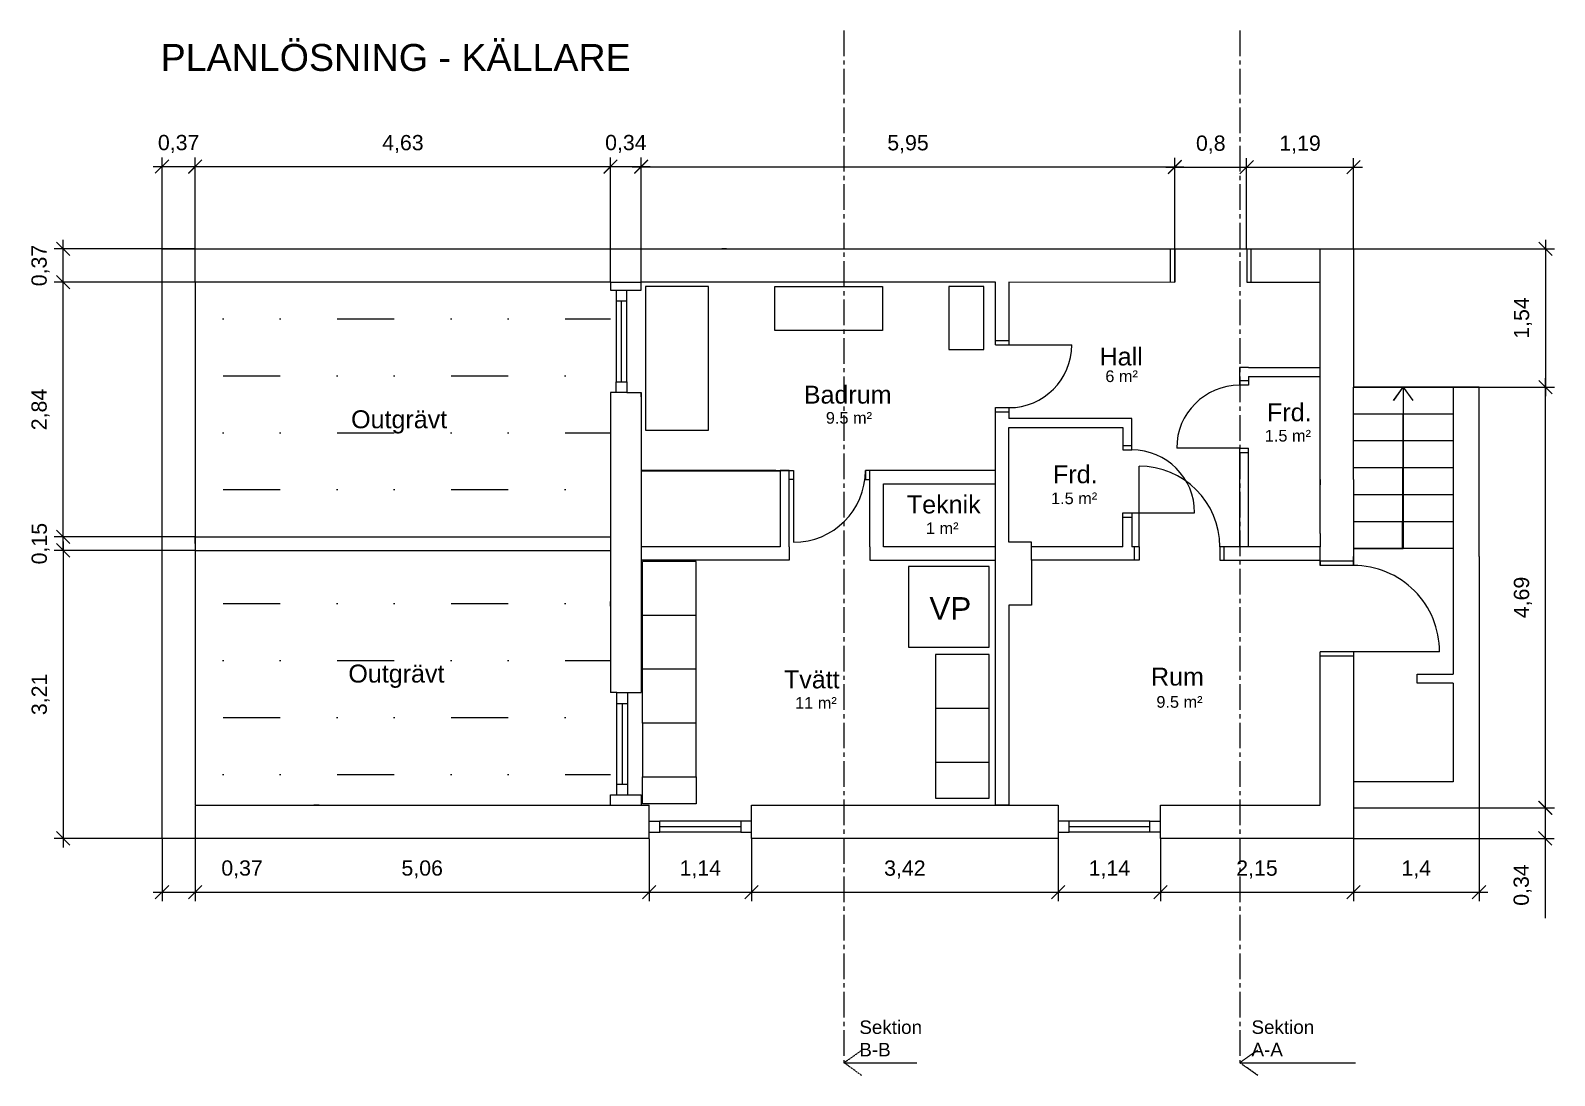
# Model space of a CAD drawing. Header units: millimetres. Extents: x -50011 to 90899, y -58634 to 31880.
# Drawn here: x 5472 to 22460, y -29446 to -17798 of the extents above; entities that cross this region are included whole.
import ezdxf

# ---------------------------------------------------------------- set-up
doc = ezdxf.new("R2010")
doc.units = ezdxf.units.MM
for name, pattern in [('ACAD_ISO02W100', [15, 12, -3]), ('CENTER2', [28.575, 19.05, -3.175, 3.175, -3.175]), ('PHANTOM2', [31.75, 15.875, -3.175, 3.175, -3.175, 3.175, -3.175])]:
    doc.linetypes.add(name, pattern=pattern)
doc.layers.get('0').update_dxf_attribs({"color": 1})
for name, color, linetype in [('Angivelser', 7, 'Continuous'), ('Grundritningar', 1, 'Continuous'), ('Mått', 4, 'Continuous'), ('Rumsangivelser', 7, 'Continuous'), ('Sektionsangivelser', 4, 'PHANTOM2')]:
    doc.layers.add(name, color=color, linetype=linetype)
doc.styles.get("Standard").update_dxf_attribs({"font": 'Arial.ttf', "height": 170})
doc.dimstyles.new('Egen dimension', dxfattribs={"dimscale": 10, "dimtxt": 2.5, "dimasz": 15, "dimexe": 10, "dimexo": 0.625, "dimgap": 15, "dimtad": 1, "dimlfac": 0.001, "dimtxsty": 'Standard', "dimblk": 'OBLIQUE', "dimblk1": 'OBLIQUE', "dimblk2": 'OBLIQUE', "dimcen": 20, "dimdle": 10, "dimadec": 0, "dimazin": 0, "dimtfac": 1, "dimtmove": 0, "dimatfit": 3, "dimldrblk": 'OPEN90', "dimfxl": 1, "dimarcsym": 0})
doc.dimstyles.new('ISO-25', dxfattribs={"dimscale": 10, "dimtxt": 2.5, "dimasz": 15, "dimexe": 10, "dimexo": 0.625, "dimgap": 15, "dimtad": 1, "dimlfac": 0.001, "dimtxsty": 'Standard', "dimblk": 'OBLIQUE', "dimblk1": 'OBLIQUE', "dimblk2": 'OBLIQUE', "dimcen": 20, "dimdle": 10, "dimadec": 0, "dimazin": 0, "dimtfac": 1, "dimtmove": 0, "dimatfit": 3, "dimldrblk": 'OPEN90', "dimfxl": 1, "dimarcsym": 0})

# ---------------------------------------------------------------- blocks, each defined once
blk = doc.blocks.new('_Oblique')
at = {"color": 0, "linetype": 'ByBlock', "lineweight": -2}
blk.add_line((-0.5, -0.5), (0.5, 0.5), dxfattribs=at)
blk = doc.blocks.new('*D8')
at = {"layer": 'Defpoints', "color": 0, "transparency": 16777216}
for p in [(7308, -23593), (5837, -26803), (6938, -26803)]:
    blk.add_point(p, dxfattribs=at)
at = {"layer": 'Mått', "color": 0, "lineweight": -2, "transparency": 16777216}
for p, q in [((7302, -23593), (5737, -23593)), ((5837, -23493), (5837, -26903)), ((6932, -26803), (5737, -26803))]:
    blk.add_line(p, q, dxfattribs=at)
at = {"layer": 'Mått', "color": 0, "lineweight": -2, "transparency": 16777216, "xscale": 150, "yscale": 150, "zscale": 150}
for p, rotation in [((5837, -23593), 90), ((5837, -26803), 270)]:
    blk.add_blockref('_Oblique', p, dxfattribs=dict(at, rotation=rotation))
at = {"layer": 'Mått', "color": 0, "transparency": 16777216, "insert": (5585, -25198), "char_height": 170, "attachment_point": 5, "rotation": 90}
blk.add_mtext('3,21', dxfattribs=at)
blk = doc.blocks.new('_Open90')
at = {"color": 0, "linetype": 'ByBlock', "lineweight": -2}
for p, q in [((0, 0), (-1, 0)), ((-0.5, 0.5), (0, 0)), ((0, 0), (-0.5, -0.5))]:
    blk.add_line(p, q, dxfattribs=at)
blk = doc.blocks.new('*D11')
at = {"layer": 'Defpoints', "color": 0, "transparency": 16777216}
for p in [(7308, -26433), (6938, -26803), (7308, -27402)]:
    blk.add_point(p, dxfattribs=at)
at = {"layer": 'Mått', "color": 0, "lineweight": -2, "transparency": 16777216}
for p, q in [((7308, -26439), (7308, -27502)), ((6938, -26809), (6938, -27502)), ((6838, -27402), (7308, -27402)), ((7308, -27402), (8201, -27402))]:
    blk.add_line(p, q, dxfattribs=at)
at = {"layer": 'Mått', "color": 0, "lineweight": -2, "transparency": 16777216, "xscale": 150, "yscale": 150, "zscale": 150, "rotation": 180}
blk.add_blockref('_Oblique', (6938, -27402), dxfattribs=at)
at = {"layer": 'Mått', "color": 0, "lineweight": -2, "transparency": 16777216, "xscale": 150, "yscale": 150, "zscale": 150}
blk.add_blockref('_Oblique', (7308, -27402), dxfattribs=at)
at = {"layer": 'Mått', "color": 0, "transparency": 16777216, "insert": (7830, -27149), "char_height": 170, "attachment_point": 5}
blk.add_mtext('0,37', dxfattribs=at)
blk = doc.blocks.new('*D12')
at = {"layer": 'Defpoints', "color": 0, "transparency": 16777216}
for p in [(7308, -26803), (12368, -26803), (12368, -27402)]:
    blk.add_point(p, dxfattribs=at)
at = {"layer": 'Mått', "color": 0, "lineweight": -2, "transparency": 16777216}
for p, q in [((7308, -26809), (7308, -27502)), ((12368, -26809), (12368, -27502)), ((7208, -27402), (12468, -27402))]:
    blk.add_line(p, q, dxfattribs=at)
at = {"layer": 'Mått', "color": 0, "lineweight": -2, "transparency": 16777216, "xscale": 150, "yscale": 150, "zscale": 150, "rotation": 180}
blk.add_blockref('_Oblique', (7308, -27402), dxfattribs=at)
at = {"layer": 'Mått', "color": 0, "lineweight": -2, "transparency": 16777216, "xscale": 150, "yscale": 150, "zscale": 150}
blk.add_blockref('_Oblique', (12368, -27402), dxfattribs=at)
at = {"layer": 'Mått', "color": 0, "transparency": 16777216, "insert": (9838, -27149), "char_height": 170, "attachment_point": 5}
blk.add_mtext('5,06', dxfattribs=at)
blk = doc.blocks.new('*D13')
at = {"layer": 'Defpoints', "color": 0, "transparency": 16777216}
for p in [(12368, -26803), (13508, -26803), (13508, -27402)]:
    blk.add_point(p, dxfattribs=at)
at = {"layer": 'Mått', "color": 0, "lineweight": -2, "transparency": 16777216}
for p, q in [((12368, -26809), (12368, -27502)), ((13508, -26809), (13508, -27502)), ((12268, -27402), (13608, -27402))]:
    blk.add_line(p, q, dxfattribs=at)
at = {"layer": 'Mått', "color": 0, "lineweight": -2, "transparency": 16777216, "xscale": 150, "yscale": 150, "zscale": 150, "rotation": 180}
blk.add_blockref('_Oblique', (12368, -27402), dxfattribs=at)
at = {"layer": 'Mått', "color": 0, "lineweight": -2, "transparency": 16777216, "xscale": 150, "yscale": 150, "zscale": 150}
blk.add_blockref('_Oblique', (13508, -27402), dxfattribs=at)
at = {"layer": 'Mått', "color": 0, "transparency": 16777216, "insert": (12938, -27149), "char_height": 170, "attachment_point": 5}
blk.add_mtext('1,14', dxfattribs=at)
blk = doc.blocks.new('*D14')
at = {"layer": 'Defpoints', "color": 0, "transparency": 16777216}
for p in [(13508, -26803), (16928, -26803), (16928, -27402)]:
    blk.add_point(p, dxfattribs=at)
at = {"layer": 'Mått', "color": 0, "lineweight": -2, "transparency": 16777216}
for p, q in [((13508, -26809), (13508, -27502)), ((16928, -26809), (16928, -27502)), ((13408, -27402), (17028, -27402))]:
    blk.add_line(p, q, dxfattribs=at)
at = {"layer": 'Mått', "color": 0, "lineweight": -2, "transparency": 16777216, "xscale": 150, "yscale": 150, "zscale": 150, "rotation": 180}
blk.add_blockref('_Oblique', (13508, -27402), dxfattribs=at)
at = {"layer": 'Mått', "color": 0, "lineweight": -2, "transparency": 16777216, "xscale": 150, "yscale": 150, "zscale": 150}
blk.add_blockref('_Oblique', (16928, -27402), dxfattribs=at)
at = {"layer": 'Mått', "color": 0, "transparency": 16777216, "insert": (15218, -27150), "char_height": 170, "attachment_point": 5}
blk.add_mtext('3,42', dxfattribs=at)
blk = doc.blocks.new('*D15')
at = {"layer": 'Defpoints', "color": 0, "transparency": 16777216}
for p in [(16928, -26803), (18068, -26803), (18068, -27402)]:
    blk.add_point(p, dxfattribs=at)
at = {"layer": 'Mått', "color": 0, "lineweight": -2, "transparency": 16777216}
for p, q in [((16928, -26809), (16928, -27502)), ((18068, -26809), (18068, -27502)), ((16828, -27402), (18168, -27402))]:
    blk.add_line(p, q, dxfattribs=at)
at = {"layer": 'Mått', "color": 0, "lineweight": -2, "transparency": 16777216, "xscale": 150, "yscale": 150, "zscale": 150, "rotation": 180}
blk.add_blockref('_Oblique', (16928, -27402), dxfattribs=at)
at = {"layer": 'Mått', "color": 0, "lineweight": -2, "transparency": 16777216, "xscale": 150, "yscale": 150, "zscale": 150}
blk.add_blockref('_Oblique', (18068, -27402), dxfattribs=at)
at = {"layer": 'Mått', "color": 0, "transparency": 16777216, "insert": (17498, -27150), "char_height": 170, "attachment_point": 5}
blk.add_mtext('1,14', dxfattribs=at)
blk = doc.blocks.new('*D16')
at = {"layer": 'Defpoints', "color": 0, "transparency": 16777216}
for p in [(18068, -26803), (20218, -26803), (20218, -27402)]:
    blk.add_point(p, dxfattribs=at)
at = {"layer": 'Mått', "color": 0, "lineweight": -2, "transparency": 16777216}
for p, q in [((18068, -26809), (18068, -27502)), ((20218, -26809), (20218, -27502)), ((17968, -27402), (20318, -27402))]:
    blk.add_line(p, q, dxfattribs=at)
at = {"layer": 'Mått', "color": 0, "lineweight": -2, "transparency": 16777216, "xscale": 150, "yscale": 150, "zscale": 150, "rotation": 180}
blk.add_blockref('_Oblique', (18068, -27402), dxfattribs=at)
at = {"layer": 'Mått', "color": 0, "lineweight": -2, "transparency": 16777216, "xscale": 150, "yscale": 150, "zscale": 150}
blk.add_blockref('_Oblique', (20218, -27402), dxfattribs=at)
at = {"layer": 'Mått', "color": 0, "transparency": 16777216, "insert": (19143, -27150), "char_height": 170, "attachment_point": 5}
blk.add_mtext('2,15', dxfattribs=at)
blk = doc.blocks.new('*D17')
at = {"layer": 'Defpoints', "color": 0, "transparency": 16777216}
for p in [(20218, -26463), (21618, -26463), (21618, -27402)]:
    blk.add_point(p, dxfattribs=at)
at = {"layer": 'Mått', "color": 0, "lineweight": -2, "transparency": 16777216}
for p, q in [((20218, -26469), (20218, -27502)), ((21618, -26469), (21618, -27502)), ((20118, -27402), (21718, -27402))]:
    blk.add_line(p, q, dxfattribs=at)
at = {"layer": 'Mått', "color": 0, "lineweight": -2, "transparency": 16777216, "xscale": 150, "yscale": 150, "zscale": 150, "rotation": 180}
blk.add_blockref('_Oblique', (20218, -27402), dxfattribs=at)
at = {"layer": 'Mått', "color": 0, "lineweight": -2, "transparency": 16777216, "xscale": 150, "yscale": 150, "zscale": 150}
blk.add_blockref('_Oblique', (21618, -27402), dxfattribs=at)
at = {"layer": 'Mått', "color": 0, "transparency": 16777216, "insert": (20918, -27150), "char_height": 170, "attachment_point": 5}
blk.add_mtext('1,4', dxfattribs=at)
blk = doc.blocks.new('*D18')
at = {"layer": 'Defpoints', "color": 0, "transparency": 16777216}
for p in [(20218, -26463), (20218, -26803), (22356, -26803)]:
    blk.add_point(p, dxfattribs=at)
at = {"layer": 'Mått', "color": 0, "lineweight": -2, "transparency": 16777216}
for p, q in [((20224, -26463), (22456, -26463)), ((22356, -26363), (22356, -26803)), ((20224, -26803), (22456, -26803)), ((22356, -26803), (22356, -27694))]:
    blk.add_line(p, q, dxfattribs=at)
at = {"layer": 'Mått', "color": 0, "lineweight": -2, "transparency": 16777216, "xscale": 150, "yscale": 150, "zscale": 150}
for p, rotation in [((22356, -26463), 90), ((22356, -26803), 270)]:
    blk.add_blockref('_Oblique', p, dxfattribs=dict(at, rotation=rotation))
at = {"layer": 'Mått', "color": 0, "transparency": 16777216, "insert": (22104, -27323), "char_height": 170, "attachment_point": 5, "rotation": 90}
blk.add_mtext('0,34', dxfattribs=at)
blk = doc.blocks.new('*D19')
at = {"layer": 'Defpoints', "color": 0, "transparency": 16777216}
for p in [(21618, -21773), (22360, -21773), (21618, -26463)]:
    blk.add_point(p, dxfattribs=at)
at = {"layer": 'Mått', "color": 0, "lineweight": -2, "transparency": 16777216}
for p, q in [((22360, -26563), (22360, -21673)), ((21624, -21773), (22460, -21773)), ((21624, -26463), (22460, -26463))]:
    blk.add_line(p, q, dxfattribs=at)
at = {"layer": 'Mått', "color": 0, "lineweight": -2, "transparency": 16777216, "xscale": 150, "yscale": 150, "zscale": 150}
for p, rotation in [((22360, -21773), 90), ((22360, -26463), 270)]:
    blk.add_blockref('_Oblique', p, dxfattribs=dict(at, rotation=rotation))
at = {"layer": 'Mått', "color": 0, "transparency": 16777216, "insert": (22107, -24118), "char_height": 170, "attachment_point": 5, "rotation": 90}
blk.add_mtext('4,69', dxfattribs=at)
blk = doc.blocks.new('*D20')
at = {"layer": 'Defpoints', "color": 0, "transparency": 16777216}
for p in [(20218, -20233), (20218, -21773), (22360, -21773)]:
    blk.add_point(p, dxfattribs=at)
at = {"layer": 'Mått', "color": 0, "lineweight": -2, "transparency": 16777216}
for p, q in [((22360, -20133), (22360, -21873)), ((20224, -20233), (22460, -20233)), ((20224, -21773), (22460, -21773))]:
    blk.add_line(p, q, dxfattribs=at)
at = {"layer": 'Mått', "color": 0, "lineweight": -2, "transparency": 16777216, "xscale": 150, "yscale": 150, "zscale": 150}
for p, rotation in [((22360, -20233), 90), ((22360, -21773), 270)]:
    blk.add_blockref('_Oblique', p, dxfattribs=dict(at, rotation=rotation))
at = {"layer": 'Mått', "color": 0, "transparency": 16777216, "insert": (22107, -21003), "char_height": 170, "attachment_point": 5, "rotation": 90}
blk.add_mtext('1,54', dxfattribs=at)
blk = doc.blocks.new('*D21')
at = {"layer": 'Defpoints', "color": 0, "transparency": 16777216}
for p in [(5837, -23443), (7308, -23443), (7308, -23593)]:
    blk.add_point(p, dxfattribs=at)
at = {"layer": 'Mått', "color": 0, "lineweight": -2, "transparency": 16777216}
for p, q in [((7302, -23443), (5737, -23443)), ((5837, -23443), (5837, -23293)), ((5837, -23593), (5837, -23443)), ((7302, -23593), (5737, -23593)), ((5837, -23593), (5837, -23743))]:
    blk.add_line(p, q, dxfattribs=at)
at = {"layer": 'Mått', "color": 0, "lineweight": -2, "transparency": 16777216, "xscale": 150, "yscale": 150, "zscale": 150}
for p, rotation in [((5837, -23443), 270), ((5837, -23593), 90)]:
    blk.add_blockref('_Oblique', p, dxfattribs=dict(at, rotation=rotation))
at = {"layer": 'Mått', "color": 0, "transparency": 16777216, "insert": (5585, -23518), "char_height": 170, "attachment_point": 5, "rotation": 90}
blk.add_mtext('0,15', dxfattribs=at)
blk = doc.blocks.new('*D22')
at = {"layer": 'Defpoints', "color": 0, "transparency": 16777216}
for p in [(5836, -20603), (7308, -20603), (7308, -23443)]:
    blk.add_point(p, dxfattribs=at)
at = {"layer": 'Mått', "color": 0, "lineweight": -2, "transparency": 16777216}
for p, q in [((5836, -23543), (5836, -20503)), ((7302, -20603), (5736, -20603)), ((7302, -23443), (5736, -23443))]:
    blk.add_line(p, q, dxfattribs=at)
at = {"layer": 'Mått', "color": 0, "lineweight": -2, "transparency": 16777216, "xscale": 150, "yscale": 150, "zscale": 150}
for p, rotation in [((5836, -20603), 90), ((5836, -23443), 270)]:
    blk.add_blockref('_Oblique', p, dxfattribs=dict(at, rotation=rotation))
at = {"layer": 'Mått', "color": 0, "transparency": 16777216, "insert": (5583, -22023), "char_height": 170, "attachment_point": 5, "rotation": 90}
blk.add_mtext('2,84', dxfattribs=at)
blk = doc.blocks.new('*D23')
at = {"layer": 'Defpoints', "color": 0, "transparency": 16777216}
for p in [(5836, -20233), (7308, -20233), (7308, -20603)]:
    blk.add_point(p, dxfattribs=at)
at = {"layer": 'Mått', "color": 0, "lineweight": -2, "transparency": 16777216}
for p, q in [((5836, -20703), (5836, -20133)), ((7302, -20233), (5736, -20233)), ((7302, -20603), (5736, -20603))]:
    blk.add_line(p, q, dxfattribs=at)
at = {"layer": 'Mått', "color": 0, "lineweight": -2, "transparency": 16777216, "xscale": 150, "yscale": 150, "zscale": 150}
for p, rotation in [((5836, -20233), 90), ((5836, -20603), 270)]:
    blk.add_blockref('_Oblique', p, dxfattribs=dict(at, rotation=rotation))
at = {"layer": 'Mått', "color": 0, "transparency": 16777216, "insert": (5583, -20418), "char_height": 170, "attachment_point": 5, "rotation": 90}
blk.add_mtext('0,37', dxfattribs=at)
blk = doc.blocks.new('*D24')
at = {"layer": 'Defpoints', "color": 0, "transparency": 16777216}
for p in [(7308, -19315), (6938, -20233), (7308, -20603)]:
    blk.add_point(p, dxfattribs=at)
at = {"layer": 'Mått', "color": 0, "lineweight": -2, "transparency": 16777216}
for p, q in [((6838, -19315), (7408, -19315)), ((6938, -20227), (6938, -19215)), ((7308, -20597), (7308, -19215))]:
    blk.add_line(p, q, dxfattribs=at)
at = {"layer": 'Mått', "color": 0, "lineweight": -2, "transparency": 16777216, "xscale": 150, "yscale": 150, "zscale": 150, "rotation": 180}
blk.add_blockref('_Oblique', (6938, -19315), dxfattribs=at)
at = {"layer": 'Mått', "color": 0, "lineweight": -2, "transparency": 16777216, "xscale": 150, "yscale": 150, "zscale": 150}
blk.add_blockref('_Oblique', (7308, -19315), dxfattribs=at)
at = {"layer": 'Mått', "color": 0, "transparency": 16777216, "insert": (7123, -19063), "char_height": 170, "attachment_point": 5}
blk.add_mtext('0,37', dxfattribs=at)
blk = doc.blocks.new('*D25')
at = {"layer": 'Defpoints', "color": 0, "transparency": 16777216}
for p in [(11938, -19316), (7308, -20233), (11938, -20603)]:
    blk.add_point(p, dxfattribs=at)
at = {"layer": 'Mått', "color": 0, "lineweight": -2, "transparency": 16777216}
for p, q in [((7208, -19316), (12038, -19316)), ((7308, -20227), (7308, -19216)), ((11938, -20597), (11938, -19216))]:
    blk.add_line(p, q, dxfattribs=at)
at = {"layer": 'Mått', "color": 0, "lineweight": -2, "transparency": 16777216, "xscale": 150, "yscale": 150, "zscale": 150, "rotation": 180}
blk.add_blockref('_Oblique', (7308, -19316), dxfattribs=at)
at = {"layer": 'Mått', "color": 0, "lineweight": -2, "transparency": 16777216, "xscale": 150, "yscale": 150, "zscale": 150}
blk.add_blockref('_Oblique', (11938, -19316), dxfattribs=at)
at = {"layer": 'Mått', "color": 0, "transparency": 16777216, "insert": (9623, -19064), "char_height": 170, "attachment_point": 5}
blk.add_mtext('4,63', dxfattribs=at)
blk = doc.blocks.new('*D26')
at = {"layer": 'Defpoints', "color": 0, "transparency": 16777216}
for p in [(12278, -19315), (11938, -20603), (12278, -20603)]:
    blk.add_point(p, dxfattribs=at)
at = {"layer": 'Mått', "color": 0, "lineweight": -2, "transparency": 16777216}
for p, q in [((11838, -19315), (12378, -19315)), ((11938, -20597), (11938, -19215)), ((12278, -20597), (12278, -19215))]:
    blk.add_line(p, q, dxfattribs=at)
at = {"layer": 'Mått', "color": 0, "lineweight": -2, "transparency": 16777216, "xscale": 150, "yscale": 150, "zscale": 150, "rotation": 180}
blk.add_blockref('_Oblique', (11938, -19315), dxfattribs=at)
at = {"layer": 'Mått', "color": 0, "lineweight": -2, "transparency": 16777216, "xscale": 150, "yscale": 150, "zscale": 150}
blk.add_blockref('_Oblique', (12278, -19315), dxfattribs=at)
at = {"layer": 'Mått', "color": 0, "transparency": 16777216, "insert": (12108, -19063), "char_height": 170, "attachment_point": 5}
blk.add_mtext('0,34', dxfattribs=at)
blk = doc.blocks.new('*D27')
at = {"layer": 'Defpoints', "color": 0, "transparency": 16777216}
for p in [(18228, -19317), (12278, -20603), (18228, -20602)]:
    blk.add_point(p, dxfattribs=at)
at = {"layer": 'Mått', "color": 0, "lineweight": -2, "transparency": 16777216}
for p, q in [((12178, -19318), (18328, -19317)), ((12278, -20597), (12278, -19218)), ((18228, -20596), (18228, -19217))]:
    blk.add_line(p, q, dxfattribs=at)
at = {"layer": 'Mått', "color": 0, "lineweight": -2, "transparency": 16777216, "xscale": 150, "yscale": 150, "zscale": 150}
for p, rotation in [((12278, -19318), 180.011596331455), ((18228, -19317), 0.01159633145496666)]:
    blk.add_blockref('_Oblique', p, dxfattribs=dict(at, rotation=rotation))
at = {"layer": 'Mått', "color": 0, "transparency": 16777216, "insert": (15253, -19065), "char_height": 170, "attachment_point": 5, "rotation": 0.0116}
blk.add_mtext('5,95', dxfattribs=at)
blk = doc.blocks.new('*D28')
at = {"layer": 'Defpoints', "color": 0, "transparency": 16777216}
for p in [(20218, -19322), (19028, -20233), (20218, -20233)]:
    blk.add_point(p, dxfattribs=at)
at = {"layer": 'Mått', "color": 0, "lineweight": -2, "transparency": 16777216}
for p, q in [((18928, -19322), (20318, -19322)), ((19028, -20227), (19028, -19222)), ((20218, -20227), (20218, -19222))]:
    blk.add_line(p, q, dxfattribs=at)
at = {"layer": 'Mått', "color": 0, "lineweight": -2, "transparency": 16777216, "xscale": 150, "yscale": 150, "zscale": 150, "rotation": 180}
blk.add_blockref('_Oblique', (19028, -19322), dxfattribs=at)
at = {"layer": 'Mått', "color": 0, "lineweight": -2, "transparency": 16777216, "xscale": 150, "yscale": 150, "zscale": 150}
blk.add_blockref('_Oblique', (20218, -19322), dxfattribs=at)
at = {"layer": 'Mått', "color": 0, "transparency": 16777216, "insert": (19623, -19070), "char_height": 170, "attachment_point": 5}
blk.add_mtext('1,19', dxfattribs=at)
blk = doc.blocks.new('*D203')
at = {"layer": 'Defpoints', "color": 0, "ltscale": 100, "transparency": 16777216}
for p in [(19028, -19322), (18228, -20233), (19028, -20233)]:
    blk.add_point(p, dxfattribs=at)
at = {"layer": 'Mått', "color": 0, "lineweight": -2, "ltscale": 100, "transparency": 16777216}
for p, q in [((18128, -19322), (19128, -19322)), ((18228, -20227), (18228, -19222)), ((19028, -20227), (19028, -19222))]:
    blk.add_line(p, q, dxfattribs=at)
at = {"layer": 'Mått', "color": 0, "lineweight": -2, "ltscale": 100, "transparency": 16777216, "xscale": 150, "yscale": 150, "zscale": 150, "rotation": 180}
blk.add_blockref('_Oblique', (18228, -19322), dxfattribs=at)
at = {"layer": 'Mått', "color": 0, "lineweight": -2, "ltscale": 100, "transparency": 16777216, "xscale": 150, "yscale": 150, "zscale": 150}
blk.add_blockref('_Oblique', (19028, -19322), dxfattribs=at)
at = {"layer": 'Mått', "color": 0, "ltscale": 100, "transparency": 16777216, "insert": (18628, -19070), "char_height": 170, "attachment_point": 5}
blk.add_mtext('0,8', dxfattribs=at)

msp = doc.modelspace()

# ---------------------------------------------------------------- hatches: boundary and pattern name
at = {"layer": 'Grundritningar'}
h = msp.add_hatch(dxfattribs=at)
h.set_pattern_fill('MUDST', color=256, scale=100)
h.set_pattern_definition([(0, (-5e-12, -17837.1), (1270, 635), [635, -635, 0, -635, 0, -635])])
h.paths.add_polyline_path([(7308.249, -20603.149), (7308.249, -23443.149), (11938.249, -23443.149), (11938.249, -20603.149)])
h.paths.add_polyline_path([(7308.249, -26433.149), (8688.249, -26433.149), (11938.249, -26433.149), (11938.249, -23593.149), (7308.249, -23593.149)])
h.paths.add_polyline_path([(8980.566, -22353.838), (10177.019, -22353.838), (10177.019, -21965.025), (8980.566, -21965.025)], flags=24)
h.paths.add_polyline_path([(8950.067, -25188.352), (10146.52, -25188.352), (10146.52, -24799.539), (8950.067, -24799.539)], flags=24)

# ---------------------------------------------------------------- linework, layer by layer
for p, q in [((13228.249, -20233.149), (13178.249, -20233.149)), ((19028.249, -20233.149), (19028.249, -20602.313)), ((19848.249, -22803.149), (19848.249, -20233.149)), ((11938.249, -20603.149), (7308.249, -20603.149)), ((7308.249, -20603.149), (7308.249, -26433.149)), ((11938.249, -20603.149), (12278.249, -20603.149)), ((11938.249, -20603.149), (11938.249, -20693.149)), ((11938.249, -20693.149), (12278.249, -20693.149)), ((11938.249, -20693.149), (11998.249, -20693.149)), ((11998.249, -20693.149), (11998.249, -20813.149)), ((12118.249, -20813.149), (12118.249, -20693.149)), ((16228.249, -20602.313), (12278.249, -20603.149)), ((12278.249, -20693.149), (12278.249, -20603.149)), ((12328.249, -20653.149), (12328.249, -22253.149)), ((13028.249, -20653.149), (12328.249, -20653.149)), ((13028.249, -22253.149), (13028.249, -20653.149)), ((13768.173, -21143.149), (13768.173, -20653.149)), ((13768.173, -20653.149), (14968.173, -20653.149)), ((14968.173, -20653.149), (14968.173, -21143.149)), ((16098.249, -20652.313), (15708.249, -20652.313)), ((15708.249, -20652.313), (15708.249, -21352.313)), ((16098.249, -21352.313), (16098.249, -20652.313)), ((16228.249, -21302.313), (16228.249, -20602.313)), ((16378.249, -20600.751), (18228.249, -20601.945)), ((16378.249, -20602.313), (16378.249, -21302.313)), ((19028.249, -20602.313), (19848.249, -20602.313)), ((11998.249, -20813.149), (12118.249, -20813.149)), ((11998.249, -20813.149), (11998.249, -21713.149)), ((12058.249, -21713.149), (12058.249, -20813.149)), ((12118.249, -21713.149), (12118.249, -20813.149)), ((14968.173, -21143.149), (13768.173, -21143.149)), ((19848.249, -21203.149), (19848.249, -21143.149)), ((15708.249, -21352.313), (16098.249, -21352.313)), ((16228.249, -21252.313), (16378.249, -21252.313)), ((16228.249, -21302.313), (16228.249, -21302.313)), ((16228.249, -21302.313), (16378.249, -21302.313)), ((16378.249, -21302.313), (17078.249, -21302.313)), ((19048.249, -21553.149), (18948.249, -21553.149)), ((18948.249, -21553.149), (18948.249, -21753.149)), ((19048.249, -21553.149), (19848.249, -21553.149)), ((11998.249, -21713.149), (12058.249, -21713.149)), ((11998.249, -21833.149), (11998.249, -21713.149)), ((12058.249, -21713.149), (12118.249, -21713.149)), ((12118.249, -21713.149), (12118.249, -21833.149)), ((19048.249, -21703.149), (18948.249, -21703.149)), ((19048.249, -21653.149), (19848.249, -21653.149)), ((19048.249, -21653.149), (19048.249, -21753.149)), ((11938.249, -21833.149), (11938.249, -25178.149)), ((11938.249, -21833.149), (11938.249, -21883.149)), ((11998.249, -21833.149), (11938.249, -21833.149)), ((12118.249, -21833.149), (11998.249, -21833.149)), ((12118.249, -21833.149), (12278.249, -21833.149)), ((12278.249, -21833.149), (12278.249, -25178.149)), ((12278.249, -21883.149), (12278.249, -21833.149)), ((19048.249, -21753.149), (18948.249, -21753.149)), ((21328.249, -21773.149), (20218.249, -21773.149)), ((20218.249, -22803.149), (20218.249, -21773.149)), ((20218.249, -21773.149), (20773.249, -21773.149)), ((21618.249, -21773.149), (21328.249, -21773.149)), ((21328.249, -21773.149), (21328.249, -23661.595)), ((21328.249, -21773.149), (21328.249, -22073.149)), ((21618.249, -23661.595), (21618.249, -21773.149)), ((16228.249, -22102.313), (16228.249, -22002.313)), ((16228.249, -22002.313), (16378.249, -22002.313)), ((16378.249, -22052.313), (16228.249, -22052.313)), ((16378.249, -22002.313), (16378.249, -22102.313)), ((21328.249, -22073.149), (20218.249, -22073.149)), ((21328.249, -22073.149), (21328.249, -22373.149)), ((12328.249, -22253.149), (13028.249, -22253.149)), ((16228.249, -26433.149), (16228.249, -22102.313)), ((16378.249, -22102.313), (16378.249, -22123.149)), ((17598.249, -22123.149), (16378.249, -22123.149)), ((16378.249, -23503.149), (16378.249, -22223.149)), ((16378.249, -22223.149), (17648.249, -22223.149)), ((17748.249, -22123.149), (17598.249, -22123.149)), ((17648.249, -22223.149), (17648.249, -22473.149)), ((17748.249, -22473.149), (17748.249, -22123.149)), ((17648.249, -22423.149), (17748.249, -22423.149)), ((21328.249, -22373.149), (20218.249, -22373.149)), ((21328.249, -22373.149), (21328.249, -22673.149)), ((17648.249, -22473.149), (17748.249, -22473.149)), ((18948.249, -22453.149), (18248.249, -22453.149)), ((18948.249, -22453.149), (18948.249, -23553.149)), ((18948.249, -22453.149), (19048.249, -22454.039)), ((19048.249, -22504.039), (18948.249, -22504.039)), ((19048.249, -23553.149), (19048.249, -22454.039)), ((13778.249, -22703.149), (12278.249, -22703.149)), ((12278.249, -22703.149), (12278.249, -22707.149)), ((12278.249, -22707.149), (13828.249, -22707.149)), ((13778.249, -22703.149), (13928.249, -22703.149)), ((13928.249, -22703.149), (13828.249, -22703.149)), ((13828.249, -22703.149), (13828.249, -23553.149)), ((13928.249, -22853.149), (13928.249, -22703.149)), ((13928.249, -22703.149), (13978.249, -22703.149)), ((13978.249, -22703.149), (13978.249, -22803.149)), ((13978.249, -22703.149), (13978.249, -23503.149)), ((14828.249, -22703.149), (14778.249, -22703.149)), ((14778.249, -22703.149), (14778.249, -22803.149)), ((16228.249, -22703.149), (14828.249, -22703.149)), ((14828.249, -23553.149), (14828.249, -22703.149)), ((16228.249, -22853.149), (16228.249, -22703.149)), ((17828.249, -23553.149), (17828.249, -22653.149)), ((21328.249, -22673.149), (20218.249, -22673.149)), ((21328.249, -22673.149), (21328.249, -22973.149)), ((13978.249, -22803.149), (13928.249, -22803.149)), ((13928.249, -23553.149), (13928.249, -22853.149)), ((14778.249, -22803.149), (14828.249, -22803.149)), ((14978.249, -23553.149), (14978.249, -22853.149)), ((14978.249, -22853.149), (16228.249, -22853.149)), ((16228.249, -23553.149), (16228.249, -22853.149)), ((19848.249, -23403.149), (19848.249, -22803.149)), ((19848.249, -23403.149), (19848.249, -22803.149)), ((19848.249, -22803.149), (19848.249, -22863.149)), ((21328.249, -22973.149), (20218.249, -22973.149)), ((21328.249, -22973.149), (21328.249, -23273.149)), ((17648.249, -23553.149), (17648.249, -23173.149)), ((17648.249, -23173.149), (17748.249, -23173.149)), ((17648.249, -23223.149), (17748.249, -23223.149)), ((17748.249, -23173.149), (17748.249, -23553.149)), ((17748.249, -23173.149), (18448.249, -23173.149)), ((21328.249, -23273.149), (20218.249, -23273.149)), ((21328.249, -23273.149), (21328.249, -23573.149)), ((7308.249, -23518.149), (7308.249, -23443.149)), ((7308.249, -23443.149), (11938.249, -23443.149)), ((7308.249, -23443.149), (7308.249, -23513.149)), ((19848.249, -23403.149), (19848.249, -23553.149)), ((7308.249, -23483.149), (7308.249, -23518.149)), ((7308.249, -23518.149), (7308.249, -23593.149)), ((7308.249, -23593.149), (11938.249, -23593.149)), ((13828.249, -23553.149), (12278.249, -23553.149)), ((13928.249, -23553.149), (13928.249, -23703.149)), ((14828.249, -23553.149), (14828.249, -23703.149)), ((16228.249, -23553.149), (14978.249, -23553.149)), ((16628.249, -23503.149), (16378.249, -23503.149)), ((16628.249, -23553.149), (16628.249, -23503.149)), ((17648.249, -23553.149), (16628.249, -23553.149)), ((16628.249, -23703.149), (16628.249, -23553.149)), ((17828.249, -23553.149), (17748.249, -23553.149)), ((17778.249, -23703.149), (17778.249, -23553.149)), ((17828.249, -23553.149), (17828.249, -23703.149)), ((19848.249, -23553.149), (18728.249, -23553.149)), ((18728.249, -23553.149), (18728.249, -23703.149)), ((18778.249, -23703.149), (18778.249, -23553.149)), ((19048.249, -23553.149), (18948.249, -23553.149)), ((19848.249, -23553.149), (19048.249, -23553.149)), ((19848.249, -23761.595), (19848.249, -23553.149)), ((21328.249, -23573.149), (20218.249, -23573.149)), ((20218.249, -23573.149), (20773.249, -23573.149)), ((13928.249, -23703.149), (12278.249, -23703.149)), ((12278.249, -23703.149), (12278.249, -23718.149)), ((12893.249, -23718.149), (12293.249, -23718.149)), ((12293.249, -24318.149), (12293.249, -23718.149)), ((12893.249, -24318.149), (12893.249, -23718.149)), ((14828.249, -23703.149), (16228.249, -23703.149)), ((16158.249, -23773.149), (15258.249, -23773.149)), ((15258.249, -23773.149), (15258.249, -24673.149)), ((16158.249, -24673.149), (16158.249, -23773.149)), ((16628.249, -23703.149), (16628.249, -24203.149)), ((17828.249, -23703.149), (16628.249, -23703.149)), ((18728.249, -23703.149), (19848.249, -23703.149)), ((20218.249, -23711.595), (19848.249, -23711.595)), ((19848.249, -23711.595), (19848.249, -23761.595)), ((20218.249, -23761.595), (19848.249, -23761.595)), ((20218.249, -23761.595), (20218.249, -23661.595)), ((20218.249, -23761.595), (20218.249, -23711.595)), ((21328.249, -23661.595), (21328.249, -24973.149)), ((21618.249, -23661.595), (21618.249, -24973.149)), ((11938.249, -24213.149), (11938.249, -24163.149)), ((12278.249, -24163.149), (12278.249, -24213.149)), ((16628.249, -24203.149), (16378.249, -24203.149)), ((16378.249, -24203.149), (16378.249, -26433.149)), ((12893.249, -24318.149), (12293.249, -24318.149)), ((12293.249, -24918.149), (12293.249, -24318.149)), ((12893.249, -24918.149), (12893.249, -24318.149)), ((15258.249, -24673.149), (16158.249, -24673.149)), ((16158.249, -24753.149), (15558.249, -24753.149)), ((15558.249, -24753.149), (15558.249, -25353.149)), ((16158.249, -25353.149), (16158.249, -24753.149)), ((19848.249, -26433.149), (19848.249, -24723.149)), ((20218.249, -24723.149), (19848.249, -24723.149)), ((19848.249, -24773.149), (19848.249, -24723.149)), ((20218.249, -24773.149), (19848.249, -24773.149)), ((21177.532, -24723.149), (20218.249, -24723.149)), ((20218.249, -24723.149), (20218.249, -24773.149)), ((12893.249, -24918.149), (12293.249, -24918.149)), ((12293.249, -25518.149), (12293.249, -24918.149)), ((12893.249, -25518.149), (12893.249, -24918.149)), ((20928.249, -25073.149), (20928.249, -24973.149)), ((20928.249, -24973.149), (21328.249, -24973.149)), ((21328.249, -25073.149), (20928.249, -25073.149)), ((21328.249, -25073.149), (21328.249, -26173.149)), ((21618.249, -24973.149), (21618.249, -26463.149)), ((12008.249, -25178.149), (11938.249, -25178.149)), ((12008.249, -25298.149), (12008.249, -25178.149)), ((12008.249, -25178.149), (12128.249, -25178.149)), ((12008.249, -26198.149), (12008.249, -25298.149)), ((12008.249, -25298.149), (12068.249, -25298.149)), ((12068.249, -25298.149), (12128.249, -25298.149)), ((12068.249, -25298.149), (12068.249, -26198.149)), ((12128.249, -25178.149), (12128.249, -25298.149)), ((12128.249, -25178.149), (12278.249, -25178.149)), ((12128.249, -25298.149), (12128.249, -26198.149)), ((15558.249, -25353.149), (16158.249, -25353.149)), ((15558.249, -25353.149), (15558.249, -25953.149)), ((16158.249, -25953.149), (16158.249, -25353.149)), ((7308.249, -25603.149), (7308.249, -25663.149)), ((12293.249, -25518.149), (12293.249, -26118.149)), ((12893.249, -25518.149), (12293.249, -25518.149)), ((12893.249, -26118.149), (12893.249, -25518.149)), ((15558.249, -25953.149), (16158.249, -25953.149)), ((15558.249, -25953.149), (15558.249, -26353.149)), ((16158.249, -26353.149), (16158.249, -25953.149)), ((12293.249, -26118.149), (12893.249, -26118.149)), ((12293.249, -26418.149), (12293.249, -26118.149)), ((12893.249, -26118.149), (12893.249, -26418.149)), ((11938.249, -26433.149), (11938.249, -26318.149)), ((11938.249, -26318.149), (12278.249, -26318.149)), ((11938.249, -26318.149), (12008.249, -26318.149)), ((12008.249, -26318.149), (12008.249, -26198.149)), ((12008.249, -26198.149), (12128.249, -26198.149)), ((12128.249, -26198.149), (12128.249, -26318.149)), ((12278.249, -26318.149), (12278.249, -26433.149)), ((21328.249, -26173.149), (20218.249, -26173.149)), ((20218.249, -26173.149), (20218.249, -26463.149)), ((7308.249, -26433.149), (8688.249, -26433.149)), ((8688.249, -26433.149), (8628.249, -26433.149)), ((8688.249, -26433.149), (11938.249, -26433.149)), ((11938.249, -26433.149), (12278.249, -26433.149)), ((12278.249, -26433.149), (12368.249, -26433.149)), ((12893.249, -26418.149), (12293.249, -26418.149)), ((12368.249, -26803.149), (12368.249, -26433.149)), ((13508.249, -26433.149), (16928.249, -26433.149)), ((13508.249, -26803.149), (13508.249, -26433.149)), ((14988.249, -26433.149), (15048.249, -26433.149)), ((15558.249, -26353.149), (16158.249, -26353.149)), ((16378.249, -26433.149), (16228.249, -26433.149)), ((16928.249, -26433.149), (16928.249, -26803.149)), ((18068.249, -26433.149), (18578.249, -26433.149)), ((18068.249, -26803.149), (18068.249, -26433.149)), ((18068.249, -26433.149), (18128.249, -26433.149)), ((18578.249, -26433.149), (18728.249, -26433.149)), ((18728.249, -26433.149), (19848.249, -26433.149)), ((20218.249, -26463.149), (21618.249, -26463.149)), ((12368.249, -26613.149), (12488.249, -26613.149)), ((13388.249, -26613.149), (12488.249, -26613.149)), ((12488.249, -26733.149), (12488.249, -26613.149)), ((13508.249, -26613.149), (13388.249, -26613.149)), ((13388.249, -26613.149), (13388.249, -26733.149)), ((17048.249, -26613.149), (16928.249, -26613.149)), ((17048.249, -26733.149), (17048.249, -26613.149)), ((17948.249, -26613.149), (17048.249, -26613.149)), ((17948.249, -26733.149), (17948.249, -26613.149)), ((17948.249, -26613.149), (18068.249, -26613.149)), ((12368.249, -26733.149), (12488.249, -26733.149)), ((13388.249, -26673.149), (12488.249, -26673.149)), ((13388.249, -26733.149), (12488.249, -26733.149)), ((13388.249, -26733.149), (13508.249, -26733.149)), ((16928.249, -26733.149), (17048.249, -26733.149)), ((17948.249, -26673.149), (17048.249, -26673.149)), ((17948.249, -26733.149), (17048.249, -26733.149)), ((18068.249, -26733.149), (17948.249, -26733.149))]:
    msp.add_line(p, q, dxfattribs=at)
at = {"layer": 'Grundritningar', "linetype": 'ACAD_ISO02W100', "ltscale": 100}
for p, q in [((18178.249, -20601.945), (18178.249, -20233.149)), ((18228.249, -20233.149), (18228.249, -20601.945)), ((19078.249, -20602.313), (19078.249, -20233.149))]:
    msp.add_line(p, q, dxfattribs=at)
at = {"layer": 'Grundritningar'}
for points in [[(6938.249, -20933.149), (6938.249, -20233.149), (15028.249, -20233.149)], [(15028.249, -20233.149), (18228.249, -20233.149)], [(19028.249, -20233.149), (20218.249, -20233.149), (20218.249, -21773.149)], [(8688.249, -26803.149), (6938.249, -26803.149), (6938.249, -20933.149)], [(20218.249, -22803.149), (20218.249, -23761.595)], [(20218.249, -24723.149), (20218.249, -26803.149), (18068.249, -26803.149)], [(12368.249, -26803.149), (8688.249, -26803.149)], [(16928.249, -26803.149), (13508.249, -26803.149)]]:
    msp.add_lwpolyline(points, dxfattribs=at)
for centre, radius, start, end in [((16378.249, -21302.313), 700, 270, 0), ((18948.249, -22453.149), 700, 90, 180), ((17748.249, -23173.149), 700, 0, 90), ((13978.249, -22703.149), 800, 270, 0), ((17828.249, -23553.149), 900, 0, 90), ((20219.046, -24720.086), 958.491, 359.8168603, 90.04766)]:
    msp.add_arc(centre, radius, start, end, dxfattribs=at)
at = {"layer": 'Mått', "linetype": 'ACAD_ISO02W100', "ltscale": 100}
msp.add_line((18228.249, -20233.149), (19028.249, -20233.149), dxfattribs=at)
at = {"layer": 'Sektionsangivelser', "linetype": 'CENTER2', "ltscale": 15}
for p, q in [((14538.401, -17798.182), (14538.401, -29304.482)), ((18951.231, -17798.182), (18951.231, -29303.287))]:
    msp.add_line(p, q, dxfattribs=at)

# ---------------------------------------------------------------- texts
at = {"layer": 'Angivelser'}
msp.add_text('PLANLÖSNING - KÄLLARE', height=300, dxfattribs=at).set_placement((6922.145, -18248.711))
at = {"layer": 'Grundritningar'}
msp.add_text('VP', height=250, dxfattribs=at).set_placement((15492.047, -24364.376))
at = {"layer": 'Rumsangivelser'}
for s, height, p in [('Hall', 200, (17388.731, -21531.934)), ('6 m²', 130, (17452.555, -21716.885)), ('Badrum', 200, (14091.588, -21957.094)), ('Outgrävt', 200, (9045.368, -22231.737)), ('9.5 m²', 130, (14337.549, -22181.182)), ('Frd.', 200, (19255.229, -22153.88)), ('1.5 m²', 130, (19230.321, -22379.812)), ('Frd.', 200, (16869.406, -22844.511)), ('Teknik', 200, (15240.731, -23180.841)), ('1.5 m²', 130, (16847.612, -23077.935)), ('1 m²', 130, (15452.798, -23411.387)), ('Outgrävt', 200, (9014.869, -25066.251)), ('Tvätt', 200, (13870.28, -25131.028)), ('Rum', 200, (17961.474, -25100.054)), ('11 m²', 130, (13994.817, -25358.228)), ('9.5 m²', 130, (18021.49, -25347.091))]:
    msp.add_text(s, height=height, dxfattribs=at).set_placement(p)
at = {"layer": 'Sektionsangivelser', "char_height": 150, "attachment_point": 1}
for s, insert in [('Sektion \\PB-B', (14710.822, -28832.995)), ('Sektion \\PA-A', (19082.102, -28831.8))]:
    msp.add_mtext_dynamic_manual_height_columns(s, width=219.37199, gutter_width=600, heights=[0], dxfattribs=dict(at, insert=insert))

# ---------------------------------------------------------------- dimensions: what is measured, and where the dimension line sits
at = {"layer": 'Mått'}
for base, p1, p2, picture, middle in [((7308.249, -19315.141), (6938.249, -20233.149), (7308.249, -20603.149), '*D24', (7123.249, -19315.141)), ((12278.249, -19315.215), (11938.249, -20603.149), (12278.249, -20603.149), '*D26', (12108.249, -19315.215))]:
    dim = msp.add_linear_dim(base=base, p1=p1, p2=p2, dimstyle='ISO-25', dxfattribs=at)
    dim.commit()
    dim.dimension.update_dxf_attribs({"geometry": picture, "text_midpoint": middle, "dimtype": 160})
for base, p1, p2, picture, middle in [((11938.249, -19316.054), (7308.249, -20233.149), (11938.249, -20603.149), '*D25', (9623.249, -19063.66)), ((20218.249, -19322.458), (19028.249, -20233.149), (20218.249, -20233.149), '*D28', (19623.249, -19070.064)), ((7308.249, -27401.504), (6938.249, -26803.149), (7308.249, -26433.149), '*D11', (7829.736, -27149.11)), ((21618.249, -27402.405), (20218.249, -26463.149), (21618.249, -26463.149), '*D17', (20918.249, -27150.01)), ((12368.249, -27401.504), (7308.249, -26803.149), (12368.249, -26803.149), '*D12', (9838.249, -27149.11)), ((13508.249, -27401.838), (12368.249, -26803.149), (13508.249, -26803.149), '*D13', (12938.249, -27149.444)), ((18068.249, -27402.437), (16928.249, -26803.149), (18068.249, -26803.149), '*D15', (17498.249, -27150.043)), ((20218.249, -27402.405), (18068.249, -26803.149), (20218.249, -26803.149), '*D16', (19143.249, -27150.01))]:
    dim = msp.add_linear_dim(base=base, p1=p1, p2=p2, dimstyle='ISO-25', dxfattribs=at)
    dim.commit()
    dim.dimension.update_dxf_attribs({"geometry": picture, "text_midpoint": middle})
for p1, p2, distance, picture, middle in [((12278.249, -20603.149), (18228.249, -20601.945), 1284.821, '*D27', (15252.938, -19065.332)), ((13508.249, -26803.149), (16928.249, -26803.149), -599.288, '*D14', (15218.249, -27150.043))]:
    dim = msp.add_aligned_dim(p1=p1, p2=p2, distance=distance, dimstyle='ISO-25', dxfattribs=at)
    dim.commit()
    dim.dimension.update_dxf_attribs({"geometry": picture, "text_midpoint": middle})
at = {"layer": 'Mått', "ltscale": 100}
dim = msp.add_linear_dim(base=(19028.249, -19322.458), p1=(18228.174, -20233.149), p2=(19028.249, -20233.149), dimstyle='Egen dimension', dxfattribs=at)
dim.commit()
dim.dimension.update_dxf_attribs({"geometry": '*D203', "text_midpoint": (18628.212, -19070.064)})
at = {"layer": 'Mått'}
for base, p1, p2, picture, middle in [((5835.712, -20233.149), (7308.249, -20603.149), (7308.249, -20233.149), '*D23', (5835.712, -20418.149)), ((5836.909, -23443.149), (7308.249, -23593.149), (7308.249, -23443.149), '*D21', (5836.909, -23518.149))]:
    dim = msp.add_linear_dim(base=base, p1=p1, p2=p2, angle=90, dimstyle='ISO-25', dxfattribs=at)
    dim.commit()
    dim.dimension.update_dxf_attribs({"geometry": picture, "text_midpoint": middle, "dimtype": 160})
for base, p1, p2, picture, middle in [((22359.536, -21773.149), (20218.249, -20233.149), (20218.249, -21773.149), '*D20', (22107.142, -21003.149)), ((5835.599, -20603.149), (7308.249, -23443.149), (7308.249, -20603.149), '*D22', (5583.205, -22023.149)), ((22359.536, -21773.149), (21618.249, -26463.149), (21618.249, -21773.149), '*D19', (22107.142, -24118.149)), ((5836.909, -26803.149), (7308.249, -23593.149), (6938.249, -26803.149), '*D8', (5584.515, -25198.149)), ((22356.314, -26803.149), (20218.249, -26463.149), (20218.249, -26803.149), '*D18', (22103.919, -27323.477))]:
    dim = msp.add_linear_dim(base=base, p1=p1, p2=p2, angle=90, dimstyle='ISO-25', dxfattribs=at)
    dim.commit()
    dim.dimension.update_dxf_attribs({"geometry": picture, "text_midpoint": middle})

# ---------------------------------------------------------------- leaders
at = {"layer": 'Grundritningar'}
for points, override in [([(20773.249, -21773.149), (20762.088, -23573.149)], {"dimldrblk": 'Open90'}), ([(20773.249, -21773.149), (20773.249, -23573.149)], {"dimscale": 10, "dimldrblk": 'Open90'})]:
    msp.add_leader(points, dimstyle='ISO-25', override=override, dxfattribs=at)
at = {"layer": 'Sektionsangivelser', "path_type": 1}
for points in [[(14538.401, -29304.482), (15352.873, -29306.248)], [(18951.231, -29303.287), (20240.401, -29305.054)]]:
    msp.add_leader(points, dimstyle='ISO-25', override={"dimasz": 20, "dimldrblk": 'Open90'}, dxfattribs=at)

doc.saveas('drawing.dxf')
